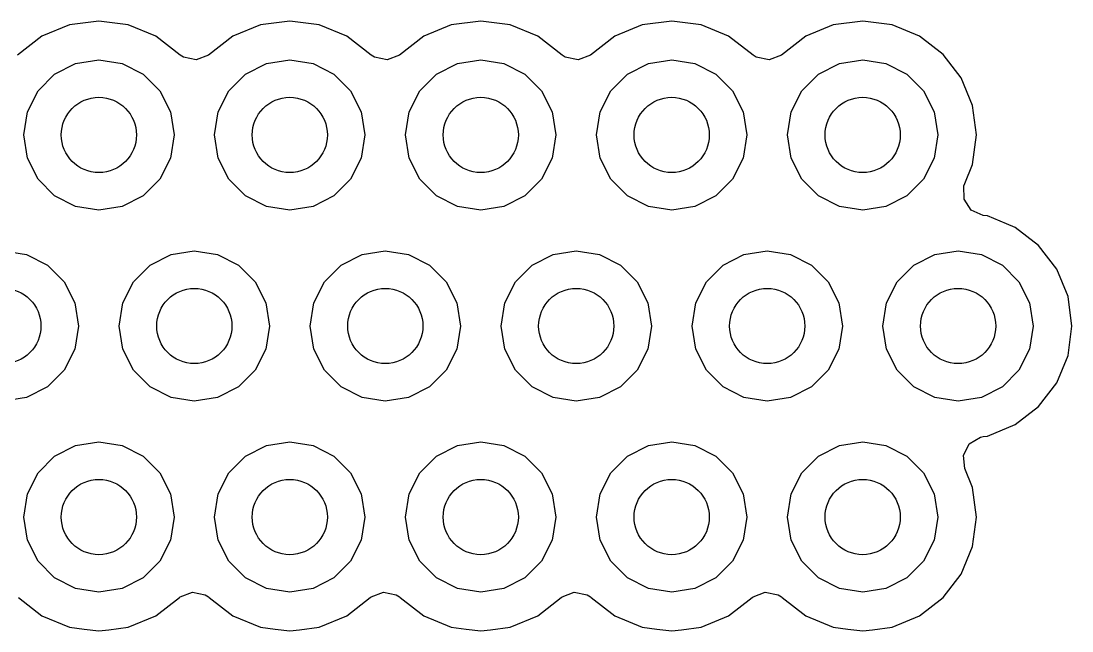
# Model space of a CAD drawing. Extents: x 116 to 183, y -128 to -37.6.
# Drawn here: x 155.54 to 161.13, y -100.94 to -97.69 of the extents above; entities that cross this region are included whole.
import ezdxf

# ---------------------------------------------------------------- set-up
doc = ezdxf.new("R2010")
doc.units = 0
doc.layers.add('BLACK', color=7, linetype='CONTINUOUS')

msp = doc.modelspace()

# ---------------------------------------------------------------- linework, layer by layer
at = {"layer": 'BLACK', "linetype": 'CONTINUOUS'}
for p, q in [((155.799237, -97.712956), (155.653157, -97.773464)), ((155.799239, -97.712955), (155.799237, -97.712956)), ((155.955999, -97.692318), (155.799239, -97.712955)), ((155.956001, -97.692318), (155.955999, -97.692318)), ((156.11276, -97.712955), (155.956001, -97.692318)), ((156.112762, -97.712956), (156.11276, -97.712955)), ((156.258842, -97.773464), (156.112762, -97.712956)), ((156.815237, -97.712956), (156.669157, -97.773464)), ((156.815239, -97.712955), (156.815237, -97.712956)), ((156.971999, -97.692318), (156.815239, -97.712955)), ((156.972001, -97.692318), (156.971999, -97.692318)), ((157.12876, -97.712955), (156.972001, -97.692318)), ((157.128762, -97.712956), (157.12876, -97.712955)), ((157.274842, -97.773464), (157.128762, -97.712956)), ((157.831237, -97.712956), (157.685157, -97.773464)), ((157.831239, -97.712955), (157.831237, -97.712956)), ((157.987999, -97.692318), (157.831239, -97.712955)), ((157.988001, -97.692318), (157.987999, -97.692318)), ((158.14476, -97.712955), (157.988001, -97.692318)), ((158.144762, -97.712956), (158.14476, -97.712955)), ((158.290842, -97.773464), (158.144762, -97.712956)), ((158.847237, -97.712956), (158.701157, -97.773464)), ((158.847239, -97.712955), (158.847237, -97.712956)), ((159.003999, -97.692318), (158.847239, -97.712955)), ((159.004001, -97.692318), (159.003999, -97.692318)), ((159.16076, -97.712955), (159.004001, -97.692318)), ((159.160762, -97.712956), (159.16076, -97.712955)), ((159.306842, -97.773464), (159.160762, -97.712956)), ((159.863237, -97.712956), (159.717157, -97.773464)), ((159.863239, -97.712955), (159.863237, -97.712956)), ((160.019999, -97.692318), (159.863239, -97.712955)), ((160.020001, -97.692318), (160.019999, -97.692318)), ((160.17676, -97.712955), (160.020001, -97.692318)), ((160.176762, -97.712956), (160.17676, -97.712955)), ((160.322841, -97.773464), (160.176762, -97.712956)), ((155.653157, -97.773464), (155.523486, -97.872965)), ((156.388514, -97.872965), (156.258842, -97.773464)), ((156.669157, -97.773464), (156.539486, -97.872965)), ((157.404514, -97.872965), (157.274842, -97.773464)), ((157.685157, -97.773464), (157.555486, -97.872965)), ((158.420514, -97.872965), (158.290842, -97.773464)), ((158.701157, -97.773464), (158.571486, -97.872965)), ((159.436514, -97.872965), (159.306842, -97.773464)), ((159.717157, -97.773464), (159.587486, -97.872965)), ((160.448282, -97.869718), (160.322841, -97.773464)), ((155.832393, -97.917577), (155.956, -97.898)), ((155.956, -97.898), (156.079607, -97.917577)), ((156.405872, -97.884121), (156.388514, -97.872965)), ((156.474317, -97.898159), (156.405872, -97.884121)), ((156.539486, -97.872965), (156.474317, -97.898159)), ((156.848393, -97.917577), (156.972, -97.898)), ((156.972, -97.898), (157.095607, -97.917577)), ((157.421872, -97.884121), (157.404514, -97.872965)), ((157.490317, -97.898159), (157.421872, -97.884121)), ((157.555486, -97.872965), (157.490317, -97.898159)), ((157.864393, -97.917577), (157.988, -97.898)), ((157.988, -97.898), (158.111607, -97.917577)), ((158.437872, -97.884121), (158.420514, -97.872965)), ((158.506317, -97.898159), (158.437872, -97.884121)), ((158.571486, -97.872965), (158.506317, -97.898159)), ((158.880393, -97.917577), (159.004, -97.898)), ((159.004, -97.898), (159.127607, -97.917577)), ((159.453872, -97.884121), (159.436514, -97.872965)), ((159.522317, -97.898159), (159.453872, -97.884121)), ((159.587486, -97.872965), (159.522317, -97.898159)), ((159.896393, -97.917577), (160.02, -97.898)), ((160.02, -97.898), (160.143607, -97.917577)), ((160.544536, -97.995159), (160.448282, -97.869718)), ((155.720886, -97.974393), (155.832393, -97.917577)), ((156.079607, -97.917577), (156.191114, -97.974393)), ((156.736886, -97.974393), (156.848393, -97.917577)), ((157.095607, -97.917577), (157.207114, -97.974393)), ((157.752886, -97.974393), (157.864393, -97.917577)), ((158.111607, -97.917577), (158.223114, -97.974393)), ((158.768886, -97.974393), (158.880393, -97.917577)), ((159.127607, -97.917577), (159.239114, -97.974393)), ((159.784886, -97.974393), (159.896393, -97.917577)), ((160.143607, -97.917577), (160.255114, -97.974393)), ((155.632393, -98.062886), (155.720886, -97.974393)), ((156.191114, -97.974393), (156.279607, -98.062886)), ((156.648393, -98.062886), (156.736886, -97.974393)), ((157.207114, -97.974393), (157.295607, -98.062886)), ((157.664393, -98.062886), (157.752886, -97.974393)), ((158.223114, -97.974393), (158.311607, -98.062886)), ((158.680393, -98.062886), (158.768886, -97.974393)), ((159.239114, -97.974393), (159.327607, -98.062886)), ((159.696393, -98.062886), (159.784886, -97.974393)), ((160.255114, -97.974393), (160.343607, -98.062886)), ((160.605044, -98.141238), (160.544536, -97.995159)), ((155.575577, -98.174393), (155.632393, -98.062886)), ((156.279607, -98.062886), (156.336423, -98.174393)), ((156.591577, -98.174393), (156.648393, -98.062886)), ((157.295607, -98.062886), (157.352423, -98.174393)), ((157.607577, -98.174393), (157.664393, -98.062886)), ((158.311607, -98.062886), (158.368423, -98.174393)), ((158.623577, -98.174393), (158.680393, -98.062886)), ((159.327607, -98.062886), (159.384423, -98.174393)), ((159.639577, -98.174393), (159.696393, -98.062886)), ((160.343607, -98.062886), (160.400423, -98.174393)), ((155.556, -98.298), (155.575577, -98.174393)), ((156.336423, -98.174393), (156.356, -98.298)), ((156.572, -98.298), (156.591577, -98.174393)), ((157.352423, -98.174393), (157.372, -98.298)), ((157.588, -98.298), (157.607577, -98.174393)), ((158.368423, -98.174393), (158.388, -98.298)), ((158.604, -98.298), (158.623577, -98.174393)), ((159.384423, -98.174393), (159.404, -98.298)), ((159.62, -98.298), (159.639577, -98.174393)), ((160.400423, -98.174393), (160.42, -98.298)), ((160.625682, -98.298), (160.605044, -98.141238)), ((155.575577, -98.421607), (155.556, -98.298)), ((156.356, -98.298), (156.336423, -98.421607)), ((156.591577, -98.421607), (156.572, -98.298)), ((157.372, -98.298), (157.352423, -98.421607)), ((157.607577, -98.421607), (157.588, -98.298)), ((158.388, -98.298), (158.368423, -98.421607)), ((158.623577, -98.421607), (158.604, -98.298)), ((159.404, -98.298), (159.384423, -98.421607)), ((159.639577, -98.421607), (159.62, -98.298)), ((160.42, -98.298), (160.400423, -98.421607)), ((160.605044, -98.454762), (160.625682, -98.298)), ((155.632393, -98.533114), (155.575577, -98.421607)), ((156.336423, -98.421607), (156.279607, -98.533114)), ((156.648393, -98.533114), (156.591577, -98.421607)), ((157.352423, -98.421607), (157.295607, -98.533114)), ((157.664393, -98.533114), (157.607577, -98.421607)), ((158.368423, -98.421607), (158.311607, -98.533114)), ((158.680393, -98.533114), (158.623577, -98.421607)), ((159.384423, -98.421607), (159.327607, -98.533114)), ((159.696393, -98.533114), (159.639577, -98.421607)), ((160.400423, -98.421607), (160.343607, -98.533114)), ((160.563303, -98.555532), (160.605044, -98.454762)), ((155.720886, -98.621607), (155.632393, -98.533114)), ((156.279607, -98.533114), (156.191114, -98.621607)), ((156.736886, -98.621607), (156.648393, -98.533114)), ((157.295607, -98.533114), (157.207114, -98.621607)), ((157.752886, -98.621607), (157.664393, -98.533114)), ((158.311607, -98.533114), (158.223114, -98.621607)), ((158.768886, -98.621607), (158.680393, -98.533114)), ((159.327607, -98.533114), (159.239114, -98.621607)), ((159.784886, -98.621607), (159.696393, -98.533114)), ((160.343607, -98.533114), (160.255114, -98.621607)), ((160.558483, -98.569459), (160.563303, -98.555532)), ((160.559313, -98.639324), (160.558483, -98.569459)), ((155.832393, -98.678423), (155.720886, -98.621607)), ((156.191114, -98.621607), (156.079607, -98.678423)), ((156.848393, -98.678423), (156.736886, -98.621607)), ((157.207114, -98.621607), (157.095607, -98.678423)), ((157.864393, -98.678423), (157.752886, -98.621607)), ((158.223114, -98.621607), (158.111607, -98.678423)), ((158.880393, -98.678423), (158.768886, -98.621607)), ((159.239114, -98.621607), (159.127607, -98.678423)), ((159.896393, -98.678423), (159.784886, -98.621607)), ((160.255114, -98.621607), (160.143607, -98.678423)), ((160.597783, -98.697649), (160.559313, -98.639324)), ((155.956, -98.698), (155.832393, -98.678423)), ((156.079607, -98.678423), (155.956, -98.698)), ((156.972, -98.698), (156.848393, -98.678423)), ((157.095607, -98.678423), (156.972, -98.698)), ((157.988, -98.698), (157.864393, -98.678423)), ((158.111607, -98.678423), (157.988, -98.698)), ((159.004, -98.698), (158.880393, -98.678423)), ((159.127607, -98.678423), (159.004, -98.698)), ((160.02, -98.698), (159.896393, -98.678423)), ((160.143607, -98.678423), (160.02, -98.698)), ((160.661679, -98.725917), (160.597783, -98.697649)), ((160.684762, -98.728956), (160.661679, -98.725917)), ((160.785171, -98.770547), (160.684762, -98.728956)), ((160.830841, -98.789464), (160.785171, -98.770547)), ((160.956282, -98.885718), (160.830841, -98.789464)), ((155.448, -98.914), (155.571607, -98.933577)), ((156.340393, -98.933577), (156.464, -98.914)), ((156.464, -98.914), (156.587607, -98.933577)), ((157.356393, -98.933577), (157.48, -98.914)), ((157.48, -98.914), (157.603607, -98.933577)), ((158.372393, -98.933577), (158.496, -98.914)), ((158.496, -98.914), (158.619607, -98.933577)), ((159.388393, -98.933577), (159.512, -98.914)), ((159.512, -98.914), (159.635607, -98.933577)), ((160.404393, -98.933577), (160.528, -98.914)), ((160.528, -98.914), (160.651607, -98.933577)), ((161.052536, -99.011159), (160.956282, -98.885718)), ((155.571607, -98.933577), (155.683114, -98.990393)), ((156.228886, -98.990393), (156.340393, -98.933577)), ((156.587607, -98.933577), (156.699114, -98.990393)), ((157.244886, -98.990393), (157.356393, -98.933577)), ((157.603607, -98.933577), (157.715114, -98.990393)), ((158.260886, -98.990393), (158.372393, -98.933577)), ((158.619607, -98.933577), (158.731114, -98.990393)), ((159.276886, -98.990393), (159.388393, -98.933577)), ((159.635607, -98.933577), (159.747114, -98.990393)), ((160.292886, -98.990393), (160.404393, -98.933577)), ((160.651607, -98.933577), (160.763114, -98.990393)), ((155.683114, -98.990393), (155.771607, -99.078886)), ((156.140393, -99.078886), (156.228886, -98.990393)), ((156.699114, -98.990393), (156.787607, -99.078886)), ((157.156393, -99.078886), (157.244886, -98.990393)), ((157.715114, -98.990393), (157.803607, -99.078886)), ((158.172393, -99.078886), (158.260886, -98.990393)), ((158.731114, -98.990393), (158.819607, -99.078886)), ((159.188393, -99.078886), (159.276886, -98.990393)), ((159.747114, -98.990393), (159.835607, -99.078886)), ((160.204393, -99.078886), (160.292886, -98.990393)), ((160.763114, -98.990393), (160.851607, -99.078886)), ((161.113044, -99.157238), (161.052536, -99.011159)), ((155.771607, -99.078886), (155.828423, -99.190393)), ((156.083577, -99.190393), (156.140393, -99.078886)), ((156.787607, -99.078886), (156.844423, -99.190393)), ((157.099577, -99.190393), (157.156393, -99.078886)), ((157.803607, -99.078886), (157.860423, -99.190393)), ((158.115577, -99.190393), (158.172393, -99.078886)), ((158.819607, -99.078886), (158.876423, -99.190393)), ((159.131577, -99.190393), (159.188393, -99.078886)), ((159.835607, -99.078886), (159.892423, -99.190393)), ((160.147577, -99.190393), (160.204393, -99.078886)), ((160.851607, -99.078886), (160.908423, -99.190393)), ((155.828423, -99.190393), (155.848, -99.314)), ((156.064, -99.314), (156.083577, -99.190393)), ((156.844423, -99.190393), (156.864, -99.314)), ((157.08, -99.314), (157.099577, -99.190393)), ((157.860423, -99.190393), (157.88, -99.314)), ((158.096, -99.314), (158.115577, -99.190393)), ((158.876423, -99.190393), (158.896, -99.314)), ((159.112, -99.314), (159.131577, -99.190393)), ((159.892423, -99.190393), (159.912, -99.314)), ((160.128, -99.314), (160.147577, -99.190393)), ((160.908423, -99.190393), (160.928, -99.314)), ((161.133682, -99.314), (161.113044, -99.157238)), ((155.848, -99.314), (155.828423, -99.437607)), ((156.083577, -99.437607), (156.064, -99.314)), ((156.864, -99.314), (156.844423, -99.437607)), ((157.099577, -99.437607), (157.08, -99.314)), ((157.88, -99.314), (157.860423, -99.437607)), ((158.115577, -99.437607), (158.096, -99.314)), ((158.896, -99.314), (158.876423, -99.437607)), ((159.131577, -99.437607), (159.112, -99.314)), ((159.912, -99.314), (159.892423, -99.437607)), ((160.147577, -99.437607), (160.128, -99.314)), ((160.928, -99.314), (160.908423, -99.437607)), ((161.113044, -99.470762), (161.133682, -99.314)), ((155.828423, -99.437607), (155.771607, -99.549114)), ((156.140393, -99.549114), (156.083577, -99.437607)), ((156.844423, -99.437607), (156.787607, -99.549114)), ((157.156393, -99.549114), (157.099577, -99.437607)), ((157.860423, -99.437607), (157.803607, -99.549114)), ((158.172393, -99.549114), (158.115577, -99.437607)), ((158.876423, -99.437607), (158.819607, -99.549114)), ((159.188393, -99.549114), (159.131577, -99.437607)), ((159.892423, -99.437607), (159.835607, -99.549114)), ((160.204393, -99.549114), (160.147577, -99.437607)), ((160.908423, -99.437607), (160.851607, -99.549114)), ((161.052536, -99.616841), (161.113044, -99.470762)), ((155.771607, -99.549114), (155.683114, -99.637607)), ((156.228886, -99.637607), (156.140393, -99.549114)), ((156.787607, -99.549114), (156.699114, -99.637607)), ((157.244886, -99.637607), (157.156393, -99.549114)), ((157.803607, -99.549114), (157.715114, -99.637607)), ((158.260886, -99.637607), (158.172393, -99.549114)), ((158.819607, -99.549114), (158.731114, -99.637607)), ((159.276886, -99.637607), (159.188393, -99.549114)), ((159.835607, -99.549114), (159.747114, -99.637607)), ((160.292886, -99.637607), (160.204393, -99.549114)), ((160.851607, -99.549114), (160.763114, -99.637607)), ((155.683114, -99.637607), (155.571607, -99.694423)), ((156.340393, -99.694423), (156.228886, -99.637607)), ((156.699114, -99.637607), (156.587607, -99.694423)), ((157.356393, -99.694423), (157.244886, -99.637607)), ((157.715114, -99.637607), (157.603607, -99.694423)), ((158.372393, -99.694423), (158.260886, -99.637607)), ((158.731114, -99.637607), (158.619607, -99.694423)), ((159.388393, -99.694423), (159.276886, -99.637607)), ((159.747114, -99.637607), (159.635607, -99.694423)), ((160.404393, -99.694423), (160.292886, -99.637607)), ((160.763114, -99.637607), (160.651607, -99.694423)), ((160.956282, -99.742282), (161.052536, -99.616841)), ((155.571607, -99.694423), (155.448, -99.714)), ((156.464, -99.714), (156.340393, -99.694423)), ((156.587607, -99.694423), (156.464, -99.714)), ((157.48, -99.714), (157.356393, -99.694423)), ((157.603607, -99.694423), (157.48, -99.714)), ((158.496, -99.714), (158.372393, -99.694423)), ((158.619607, -99.694423), (158.496, -99.714)), ((159.512, -99.714), (159.388393, -99.694423)), ((159.635607, -99.694423), (159.512, -99.714)), ((160.528, -99.714), (160.404393, -99.694423)), ((160.651607, -99.694423), (160.528, -99.714)), ((160.830841, -99.838536), (160.956282, -99.742282)), ((160.684762, -99.899044), (160.830841, -99.838536)), ((160.587112, -99.940525), (160.647201, -99.904873)), ((160.647201, -99.904873), (160.661676, -99.902083)), ((160.661676, -99.902083), (160.684762, -99.899044)), ((155.720886, -100.006393), (155.832393, -99.949577)), ((155.832393, -99.949577), (155.956, -99.93)), ((155.956, -99.93), (156.079607, -99.949577)), ((156.079607, -99.949577), (156.191114, -100.006393)), ((156.736886, -100.006393), (156.848393, -99.949577)), ((156.848393, -99.949577), (156.972, -99.93)), ((156.972, -99.93), (157.095607, -99.949577)), ((157.095607, -99.949577), (157.207114, -100.006393)), ((157.752886, -100.006393), (157.864393, -99.949577)), ((157.864393, -99.949577), (157.988, -99.93)), ((157.988, -99.93), (158.111607, -99.949577)), ((158.111607, -99.949577), (158.223114, -100.006393)), ((158.768886, -100.006393), (158.880393, -99.949577)), ((158.880393, -99.949577), (159.004, -99.93)), ((159.004, -99.93), (159.127607, -99.949577)), ((159.127607, -99.949577), (159.239114, -100.006393)), ((159.784886, -100.006393), (159.896393, -99.949577)), ((159.896393, -99.949577), (160.02, -99.93)), ((160.02, -99.93), (160.143607, -99.949577)), ((160.143607, -99.949577), (160.255114, -100.006393)), ((160.555837, -100.003004), (160.587112, -99.940525)), ((155.632393, -100.094886), (155.720886, -100.006393)), ((156.191114, -100.006393), (156.279607, -100.094886)), ((156.648393, -100.094886), (156.736886, -100.006393)), ((157.207114, -100.006393), (157.295607, -100.094886)), ((157.664393, -100.094886), (157.752886, -100.006393)), ((158.223114, -100.006393), (158.311607, -100.094886)), ((158.680393, -100.094886), (158.768886, -100.006393)), ((159.239114, -100.006393), (159.327607, -100.094886)), ((159.696393, -100.094886), (159.784886, -100.006393)), ((160.255114, -100.006393), (160.343607, -100.094886)), ((160.563305, -100.072473), (160.555837, -100.003004)), ((160.605044, -100.173238), (160.563305, -100.072473)), ((155.575577, -100.206393), (155.632393, -100.094886)), ((156.279607, -100.094886), (156.336423, -100.206393)), ((156.591577, -100.206393), (156.648393, -100.094886)), ((157.295607, -100.094886), (157.352423, -100.206393)), ((157.607577, -100.206393), (157.664393, -100.094886)), ((158.311607, -100.094886), (158.368423, -100.206393)), ((158.623577, -100.206393), (158.680393, -100.094886)), ((159.327607, -100.094886), (159.384423, -100.206393)), ((159.639577, -100.206393), (159.696393, -100.094886)), ((160.343607, -100.094886), (160.400423, -100.206393)), ((160.625682, -100.33), (160.605044, -100.173238)), ((155.556, -100.33), (155.575577, -100.206393)), ((156.336423, -100.206393), (156.356, -100.33)), ((156.572, -100.33), (156.591577, -100.206393)), ((157.352423, -100.206393), (157.372, -100.33)), ((157.588, -100.33), (157.607577, -100.206393)), ((158.368423, -100.206393), (158.388, -100.33)), ((158.604, -100.33), (158.623577, -100.206393)), ((159.384423, -100.206393), (159.404, -100.33)), ((159.62, -100.33), (159.639577, -100.206393)), ((160.400423, -100.206393), (160.42, -100.33)), ((155.575577, -100.453607), (155.556, -100.33)), ((156.356, -100.33), (156.336423, -100.453607)), ((156.591577, -100.453607), (156.572, -100.33)), ((157.372, -100.33), (157.352423, -100.453607)), ((157.607577, -100.453607), (157.588, -100.33)), ((158.388, -100.33), (158.368423, -100.453607)), ((158.623577, -100.453607), (158.604, -100.33)), ((159.404, -100.33), (159.384423, -100.453607)), ((159.639577, -100.453607), (159.62, -100.33)), ((160.42, -100.33), (160.400423, -100.453607)), ((160.605044, -100.486762), (160.625682, -100.33)), ((155.632393, -100.565114), (155.575577, -100.453607)), ((156.336423, -100.453607), (156.279607, -100.565114)), ((156.648393, -100.565114), (156.591577, -100.453607)), ((157.352423, -100.453607), (157.295607, -100.565114)), ((157.664393, -100.565114), (157.607577, -100.453607)), ((158.368423, -100.453607), (158.311607, -100.565114)), ((158.680393, -100.565114), (158.623577, -100.453607)), ((159.384423, -100.453607), (159.327607, -100.565114)), ((159.696393, -100.565114), (159.639577, -100.453607)), ((160.400423, -100.453607), (160.343607, -100.565114)), ((160.544536, -100.632841), (160.605044, -100.486762)), ((155.720886, -100.653607), (155.632393, -100.565114)), ((156.279607, -100.565114), (156.191114, -100.653607)), ((156.736886, -100.653607), (156.648393, -100.565114)), ((157.295607, -100.565114), (157.207114, -100.653607)), ((157.752886, -100.653607), (157.664393, -100.565114)), ((158.311607, -100.565114), (158.223114, -100.653607)), ((158.768886, -100.653607), (158.680393, -100.565114)), ((159.327607, -100.565114), (159.239114, -100.653607)), ((159.784886, -100.653607), (159.696393, -100.565114)), ((160.343607, -100.565114), (160.255114, -100.653607)), ((160.448282, -100.758282), (160.544536, -100.632841)), ((155.832393, -100.710423), (155.720886, -100.653607)), ((156.191114, -100.653607), (156.079607, -100.710423)), ((156.848393, -100.710423), (156.736886, -100.653607)), ((157.207114, -100.653607), (157.095607, -100.710423)), ((157.864393, -100.710423), (157.752886, -100.653607)), ((158.223114, -100.653607), (158.111607, -100.710423)), ((158.880393, -100.710423), (158.768886, -100.653607)), ((159.239114, -100.653607), (159.127607, -100.710423)), ((159.896393, -100.710423), (159.784886, -100.653607)), ((160.255114, -100.653607), (160.143607, -100.710423)), ((155.527718, -100.758282), (155.653159, -100.854536)), ((155.956, -100.73), (155.832393, -100.710423)), ((156.079607, -100.710423), (155.956, -100.73)), ((156.258841, -100.854536), (156.384282, -100.758282)), ((156.384282, -100.758282), (156.384284, -100.758278)), ((156.384284, -100.758278), (156.388513, -100.755034)), ((156.388513, -100.755034), (156.453682, -100.72984)), ((156.453682, -100.72984), (156.522127, -100.743878)), ((156.522127, -100.743878), (156.539487, -100.755034)), ((156.539487, -100.755034), (156.543715, -100.758278)), ((156.543715, -100.758278), (156.543718, -100.758282)), ((156.543718, -100.758282), (156.669159, -100.854536)), ((156.972, -100.73), (156.848393, -100.710423)), ((157.095607, -100.710423), (156.972, -100.73)), ((157.274841, -100.854536), (157.400282, -100.758282)), ((157.400282, -100.758282), (157.400284, -100.758278)), ((157.400284, -100.758278), (157.404513, -100.755034)), ((157.404513, -100.755034), (157.469682, -100.72984)), ((157.469682, -100.72984), (157.538127, -100.743878)), ((157.538127, -100.743878), (157.555487, -100.755034)), ((157.555487, -100.755034), (157.559715, -100.758278)), ((157.559715, -100.758278), (157.559718, -100.758282)), ((157.559718, -100.758282), (157.685159, -100.854536)), ((157.988, -100.73), (157.864393, -100.710423)), ((158.111607, -100.710423), (157.988, -100.73)), ((158.290841, -100.854536), (158.416282, -100.758282)), ((158.416282, -100.758282), (158.416284, -100.758278)), ((158.416284, -100.758278), (158.420513, -100.755034)), ((158.420513, -100.755034), (158.485682, -100.72984)), ((158.485682, -100.72984), (158.554127, -100.743878)), ((158.554127, -100.743878), (158.571487, -100.755034)), ((158.571487, -100.755034), (158.575715, -100.758278)), ((158.575715, -100.758278), (158.575718, -100.758282)), ((158.575718, -100.758282), (158.701159, -100.854536)), ((159.004, -100.73), (158.880393, -100.710423)), ((159.127607, -100.710423), (159.004, -100.73)), ((159.306841, -100.854536), (159.432282, -100.758282)), ((159.432282, -100.758282), (159.432284, -100.758278)), ((159.432284, -100.758278), (159.436513, -100.755034)), ((159.436513, -100.755034), (159.501682, -100.72984)), ((159.501682, -100.72984), (159.570127, -100.743878)), ((159.570127, -100.743878), (159.587487, -100.755034)), ((159.587487, -100.755034), (159.591715, -100.758278)), ((159.591715, -100.758278), (159.591718, -100.758282)), ((159.591718, -100.758282), (159.717159, -100.854536)), ((160.02, -100.73), (159.896393, -100.710423)), ((160.143607, -100.710423), (160.02, -100.73)), ((160.322841, -100.854536), (160.448282, -100.758282)), ((155.653159, -100.854536), (155.799238, -100.915044)), ((156.112762, -100.915044), (156.258841, -100.854536)), ((156.669159, -100.854536), (156.815238, -100.915044)), ((157.128762, -100.915044), (157.274841, -100.854536)), ((157.685159, -100.854536), (157.831238, -100.915044)), ((158.144762, -100.915044), (158.290841, -100.854536)), ((158.701159, -100.854536), (158.847238, -100.915044)), ((159.160762, -100.915044), (159.306841, -100.854536)), ((159.717159, -100.854536), (159.863238, -100.915044)), ((160.176762, -100.915044), (160.322841, -100.854536)), ((155.799238, -100.915044), (155.877619, -100.925363)), ((155.877619, -100.925363), (155.955999, -100.935682)), ((155.956001, -100.935682), (156.008254, -100.928802)), ((156.008254, -100.928802), (156.112762, -100.915044)), ((156.815238, -100.915044), (156.893619, -100.925363)), ((156.893619, -100.925363), (156.971999, -100.935682)), ((156.972001, -100.935682), (157.024254, -100.928802)), ((157.024254, -100.928802), (157.128762, -100.915044)), ((157.831238, -100.915044), (157.909619, -100.925363)), ((157.909619, -100.925363), (157.987999, -100.935682)), ((157.988001, -100.935682), (158.040254, -100.928802)), ((158.040254, -100.928802), (158.144762, -100.915044)), ((158.847238, -100.915044), (158.925619, -100.925363)), ((158.925619, -100.925363), (159.003999, -100.935682)), ((159.004001, -100.935682), (159.056254, -100.928802)), ((159.056254, -100.928802), (159.160762, -100.915044)), ((159.863238, -100.915044), (159.941619, -100.925363)), ((159.941619, -100.925363), (160.019999, -100.935682)), ((160.020001, -100.935682), (160.072254, -100.928802)), ((160.072254, -100.928802), (160.176762, -100.915044)), ((155.955999, -100.935682), (155.956, -100.935682)), ((155.956, -100.935682), (155.956001, -100.935682)), ((156.971999, -100.935682), (156.972, -100.935682)), ((156.972, -100.935682), (156.972001, -100.935682)), ((157.987999, -100.935682), (157.988, -100.935682)), ((157.988, -100.935682), (157.988001, -100.935682)), ((159.003999, -100.935682), (159.004, -100.935682)), ((159.004, -100.935682), (159.004001, -100.935682)), ((160.019999, -100.935682), (160.02, -100.935682)), ((160.02, -100.935682), (160.020001, -100.935682))]:
    msp.add_line(p, q, dxfattribs=at)
at = {"layer": 'BLACK'}
for centre in [(155.956, -98.298), (156.972, -98.298), (157.988, -98.298), (159.004, -98.298), (160.02, -98.298), (155.448, -99.314), (156.464, -99.314), (157.48, -99.314), (158.496, -99.314), (159.512, -99.314), (160.528, -99.314), (155.956, -100.33), (156.972, -100.33), (157.988, -100.33), (159.004, -100.33), (160.02, -100.33)]:
    msp.add_circle(centre, 0.2, dxfattribs=at)

doc.saveas('drawing.dxf')
